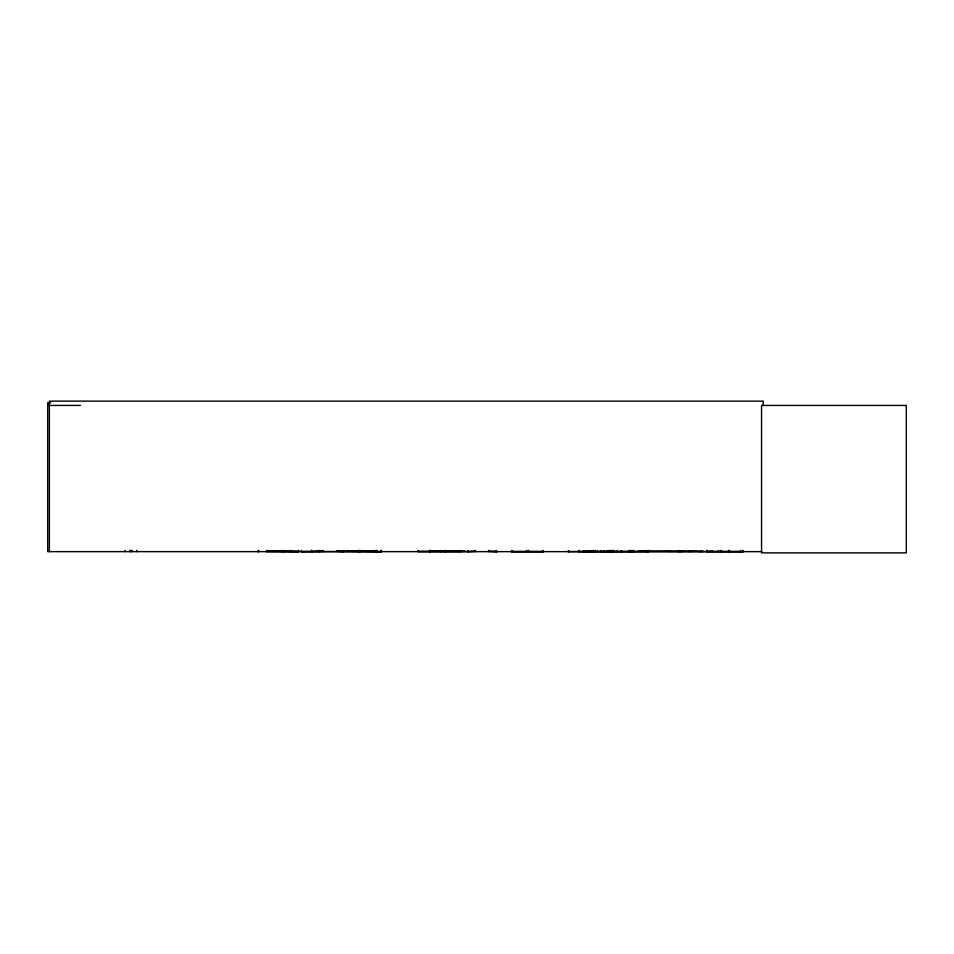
<?xml version="1.0" encoding="UTF-8"?>
<svg xmlns="http://www.w3.org/2000/svg" width="954" height="954" viewBox="0 0 954 954"><rect width="100%" height="100%" fill="white"/><g stroke="black" fill="none" stroke-linecap="round" stroke-linejoin="round"><path stroke-width="1.43" d="M301.225 550.41L301.225 551.639L323.334 551.34M301.214 551.519L381.409 551.591L336.261 551.293L343.726 551.495M511.749 551.495L543.375 551.495M578.696 551.495L648.72 551.495M267.096 551.34L298.411 551.495M314.975 551.34L322.476 551.34M467.472 551.495L475.295 551.34L466.613 551.591M257.473 551.495L258.152 551.495M706.616 551.495L743.13 551.639M50.681 402.66L47.7 402.66L47.7 551.639L761.745 551.639M47.7 405.426L80.422 405.426M266.142 551.042L296.754 551.34M346.541 551.066L374.183 551.066M430.099 551.066L465.182 551.066M638.584 551.066L697.612 551.066M418.079 551.34L461.044 551.495M266.166 551.567L299.162 551.639M418.079 551.591L465.158 551.567M568.143 551.591L666.202 551.567M743.13 551.519L666.965 551.603L667.096 550.792M496.462 551.495L488.651 551.34L497.332 551.639M669.708 551.555L669.565 550.792M763.236 405.593L763.236 401.133L49.381 401.133L49.381 551.639M742.987 550.41L742.987 551.639M740.519 550.41L740.519 551.639M729.226 550.41L729.154 551.639M729.118 550.41L729.106 551.639M721.009 550.41L721.152 551.639M718.541 550.41L718.541 551.639M712.352 550.875L712.352 551.639M712.244 550.875L712.244 551.639M709.788 550.875L709.681 551.639M707.117 550.41L707.117 551.639M707.009 550.41L706.997 551.639M702.704 550.875L702.704 551.639M701.476 550.875L701.476 551.639M700.248 550.923L700.248 551.639M699.032 550.875L699.02 551.639M691.543 550.792L691.543 551.639M689.074 550.792L689.074 551.639M682.992 550.875L682.873 551.639M680.667 550.577L680.667 551.639M680.309 550.875L680.429 551.639M679.904 550.577L679.904 551.639M678.747 550.577L678.747 551.639M677.984 550.577L677.984 551.639M648.505 550.41L648.505 551.639M647.027 550.41L647.027 551.639M633.694 550.41L633.694 551.639M632.085 550.41L632.085 551.639M630.105 550.41L629.986 551.639M629.938 550.923L629.938 551.591M629.199 550.875L629.199 551.639M628.746 550.41L628.746 551.639M621.817 550.875L621.817 551.639M620.875 550.875L620.875 551.639M617.274 550.41L617.274 551.639M613.935 550.41L613.935 551.639M612.325 550.41L612.325 551.639M611.967 550.875L611.967 551.639M611.18 550.875L611.18 551.639M610.143 550.41L610.143 551.639M609.618 550.875L609.618 551.639M609.057 550.41L609.057 551.639M608.831 550.875L608.831 551.639M607.257 550.875L607.257 551.639M606.529 551.591L606.529 550.923L606.482 551.639M604.538 550.923L604.538 551.639M603.643 550.875L603.596 551.639M601.449 550.875L601.449 551.639M600.495 550.875L600.495 551.639M597.514 550.41L597.514 551.639M595.32 550.41L595.32 551.639M593.722 550.41L593.722 551.639M592.136 550.41L592.136 551.639M591.599 550.875L591.599 551.639M590.812 550.875L590.812 551.639M589.25 551.639L589.25 550.875L589.202 551.591M588.463 550.875L588.463 551.639M586.889 550.875L586.889 551.639M586.102 550.875L586.102 551.639M584.17 550.923L584.17 551.639M578.899 550.41L578.899 551.639M568.882 550.875L568.882 551.639M568.095 550.875L568.095 551.639M543.983 551.639L511.141 551.639M543.172 550.41L543.172 551.639M528.54 550.41L528.54 551.639M526.572 550.41L526.572 551.639M511.952 550.41L511.952 551.639M496.175 550.41L496.175 551.639M488.508 550.41L488.508 551.639M475.438 550.41L475.438 551.639M467.758 550.41L467.758 551.639M460.842 550.41L460.842 551.639M446.222 550.41L446.222 551.639M444.254 550.41L444.254 551.639M440.199 550.41L440.199 551.639M430.159 550.41L430.159 551.639M430.015 550.41L430.015 551.639M429.622 550.41L429.622 551.639M418.079 550.41L418.079 551.639M381.397 550.41L381.409 551.639M381.254 550.41L381.254 551.639M377.021 550.41L377.021 551.639M376.878 550.41L376.878 551.639M375.137 550.41L375.137 551.639M360.517 550.41L360.517 551.639M359.288 550.41L359.36 551.639M359.145 550.41L359.133 551.639M358.549 550.41L358.549 551.639M343.929 550.41L343.929 551.639M323.334 550.41L323.346 551.639M319.518 550.41L319.518 551.639M312.018 550.41L312.018 551.639M311.6 550.41L311.743 551.639M298.709 550.41L298.709 551.639M298.352 550.41L298.352 551.639M291.208 550.41L291.208 551.639M283.72 550.41L283.72 551.639M281.752 550.41L281.752 551.639M267.132 550.41L267.132 551.639M258.606 550.41L258.606 551.639M258.462 550.41L258.462 551.639M136.804 550.41L136.804 551.639M132.224 550.41L132.224 551.639M130.972 550.41L130.972 551.639M129.804 550.41L129.804 551.639M125.129 550.41L125.129 551.639M906.3 405.426L761.554 405.426L761.554 552.867L906.3 552.867L906.3 405.426M583.276 551.639L583.276 550.875L583.216 551.639"/></g></svg>
